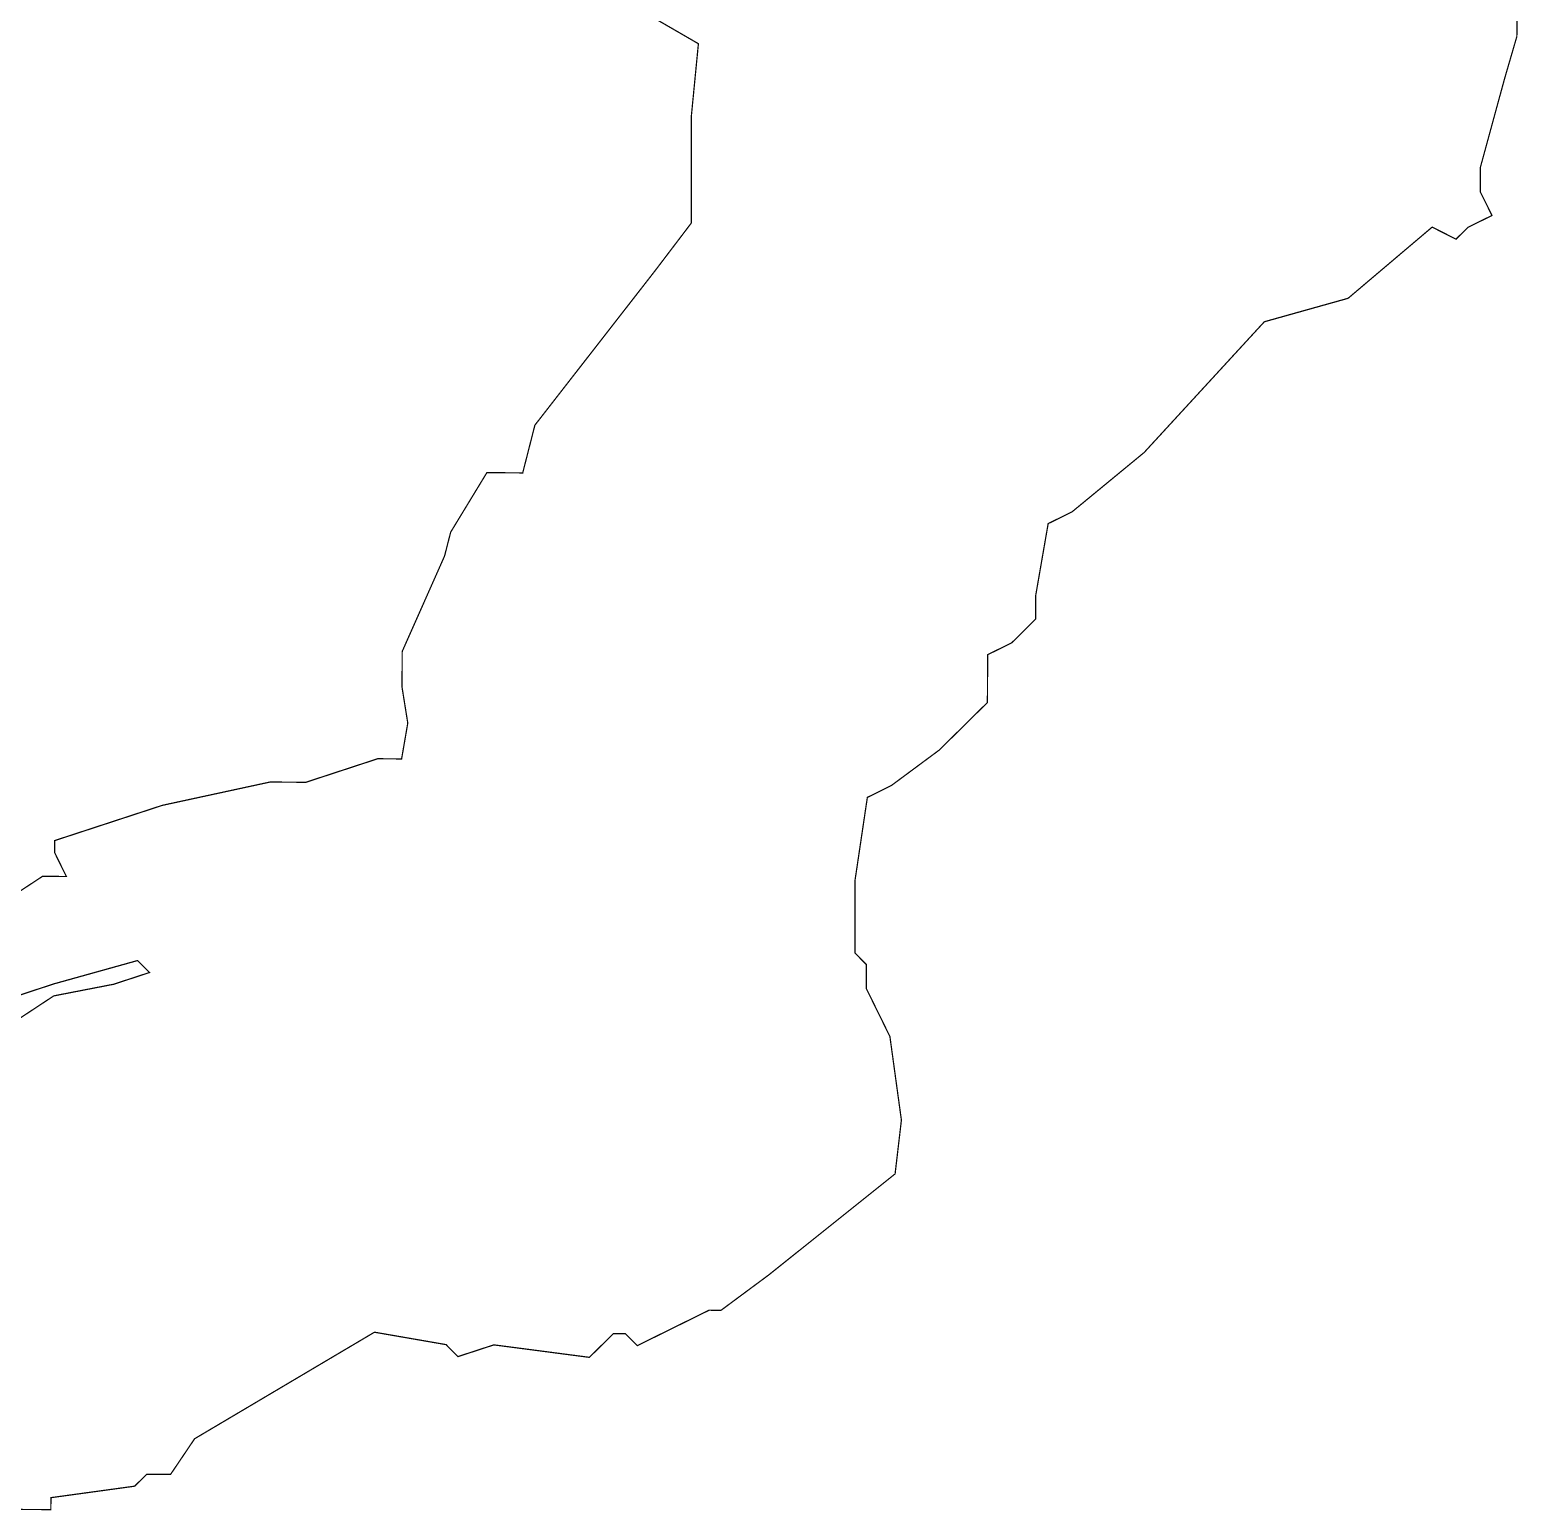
# Model space of a CAD drawing. Header units: metres. Extents: x 314060 to 319067, y 1897447 to 1902832.
# Drawn here: x 316659 to 319067, y 1897912 to 1900308 of the extents above; entities that cross this region are included whole.
import ezdxf

# ---------------------------------------------------------------- set-up
doc = ezdxf.new("R2010")
doc.units = ezdxf.units.M

msp = doc.modelspace()

# ---------------------------------------------------------------- linework, layer by layer
at = {"color": 6, "const_width": 2, "flags": 128}
for points in [[(319066.4, 1900509.8), (319065.2, 1900297.1), (319045.5, 1900229.5), (319006, 1900084.7), (319006, 1900045.6), (319024.9, 1900007.3), (318986.1, 1899988.2), (318966.7, 1899969), (318928.1, 1899988.5), (318792.1, 1899873.3), (318656.5, 1899835.3), (318462, 1899623.7), (318345.4, 1899527.7), (318306.7, 1899508.6), (318286.6, 1899392.7), (318286.6, 1899354.3), (318247.6, 1899315.6), (318208.8, 1899296.5), (318208.4, 1899219.1), (318130.5, 1899142.2), (318052.9, 1899084.7), (318014.1, 1899065.5), (317994, 1898930.3), (317994, 1898813.7), (318012.6, 1898794.9), (318012.4, 1898756.2), (318050.6, 1898678.6), (318069.2, 1898543.2), (318059, 1898456.2), (317855.1, 1898293.1), (317777.4, 1898235.5), (317758, 1898235.6), (317641.7, 1898178.2), (317622.5, 1898197.7), (317603.2, 1898197.8), (317564.3, 1898159.3), (317409.7, 1898179.5), (317351.6, 1898160.5), (317332.4, 1898179.9), (317216.5, 1898200), (316925.5, 1898027.6), (316886.5, 1897969.8), (316847.8, 1897970), (316828.4, 1897950.8), (316692.9, 1897932.2), (316692.8, 1897912.9), (316596.2, 1897913.4)], [(316621, 1898899.4), (316679.3, 1898937.8), (316718, 1898937.5), (316698.8, 1898976.3), (316698.9, 1898995.6), (316873.3, 1899052.7), (317047.5, 1899090.4), (317105.5, 1899090), (317221.7, 1899128.1), (317260.4, 1899127.8), (317270.4, 1899185.8), (317261.1, 1899243.8), (317261.4, 1899301.8), (317329.9, 1899456.1), (317339.8, 1899494.8), (317398.4, 1899591.1), (317456.4, 1899590.7), (317476.1, 1899668), (317670.9, 1899918.3), (317729.4, 1899995.3), (317729.4, 1900169.3), (317740.7, 1900285.3), (317403.4, 1900480.5)], [(316639.3, 1898705.9), (316697.5, 1898744.3), (316794.3, 1898763.1), (316852.4, 1898782.1), (316833.2, 1898801.5), (316697.6, 1898763.7), (316639.5, 1898744.6)]]:
    msp.add_lwpolyline(points, dxfattribs=at)

doc.saveas('drawing.dxf')
